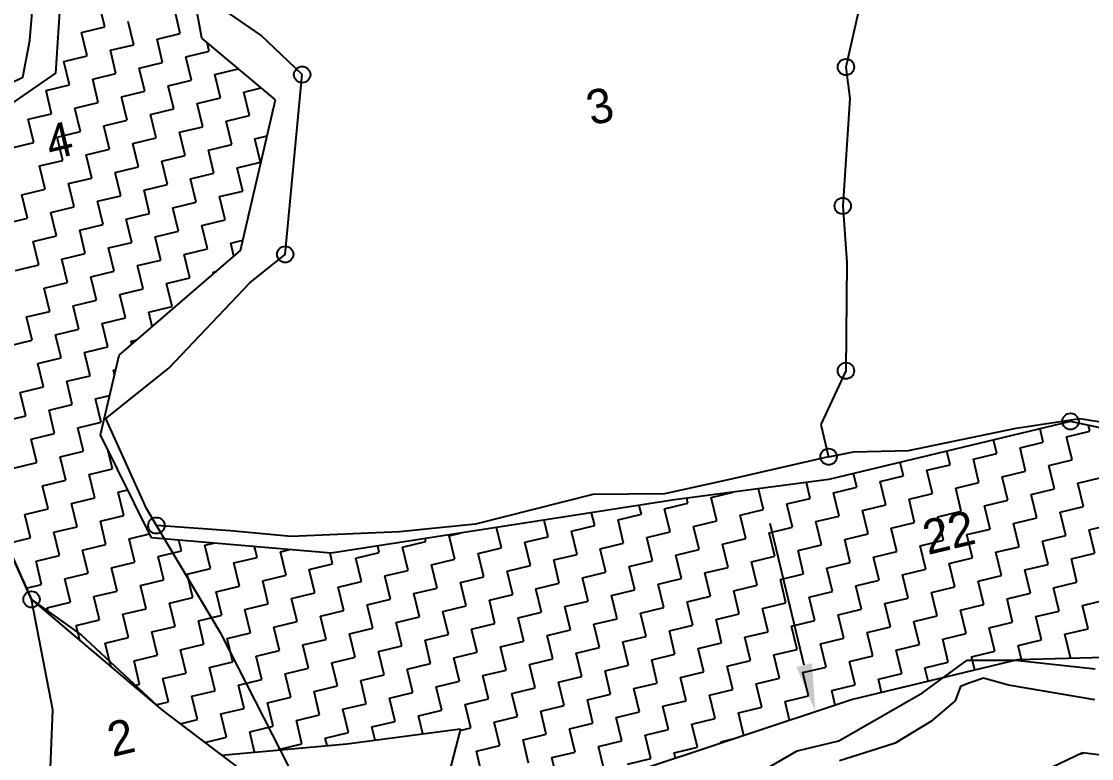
# Model space of a CAD drawing. Header units: metres. Extents: x 330019 to 331879, y 1797834 to 1801443.
# Drawn here: x 330337 to 330959, y 1799653 to 1800082 of the extents above; entities that cross this region are included whole.
import ezdxf
from ezdxf.enums import TextEntityAlignment as Align

# ---------------------------------------------------------------- set-up
doc = ezdxf.new("R2010")
doc.units = ezdxf.units.M
doc.header["$MEASUREMENT"] = 0
for name, color, linetype in [('POLY_HATCH', 12, 'Continuous'), ('POLY_PARCEL', 6, 'Continuous'), ('POLY_WATER', 4, 'Continuous'), ('SYM_ARROW', 1, 'Continuous'), ('TEXT_PARCEL', 7, 'Continuous')]:
    doc.layers.add(name, color=color, linetype=linetype)
doc.styles.add('TEXT_MAP', font='', dxfattribs={"height": 0.25})
doc.styles.get('TEXT_MAP').set_extended_font_data('Kruti Dev 050')

msp = doc.modelspace()

# ---------------------------------------------------------------- linework, layer by layer
for centre in [(330816.59, 1800055.84), (330500.37, 1800051.42), (330814.73, 1799975.03), (330490.5, 1799946.86), (330816.59, 1799879.1), (330947.16, 1799849.63), (330806.52, 1799829.09), (330415.62, 1799789.1), (330342.98, 1799746.12)]:
    msp.add_circle(centre, 4.75)
at = {"layer": 'POLY_HATCH'}
for p, q in [((330442.11, 1800072.67), (330426.79, 1800156.6)), ((330359.33, 1800087.92), (330356.93, 1800052.19)), ((330484.87, 1800036.71), (330442.11, 1800072.67)), ((330356.93, 1800052.19), (330268.2, 1799991.29)), ((330464.53, 1799949.07), (330484.87, 1800036.71)), ((330393.88, 1799888.27), (330464.53, 1799949.07)), ((330257.99, 1799935.67), (330342.98, 1799746.12)), ((330383.12, 1799841.87), (330393.88, 1799888.27)), ((330947.16, 1799849.63), (330806.67, 1799815.83)), ((331016.55, 1799834.68), (330947.16, 1799849.63)), ((330412.81, 1799781.92), (330383.12, 1799841.87)), ((330806.67, 1799815.83), (330716.94, 1799803.98)), ((330716.94, 1799803.98), (330517.29, 1799772.99)), ((330517.29, 1799772.99), (330412.81, 1799781.92)), ((330342.98, 1799746.12), (330418.82, 1799681.76)), ((330819.88, 1799687.8), (330916.62, 1799711.07)), ((330916.62, 1799711.07), (331008.56, 1799713.72)), ((330686.76, 1799643.6), (330819.88, 1799687.8)), ((330418.82, 1799681.76), (330453.54, 1799655.42)), ((330526.39, 1799662.12), (330592.53, 1799670.73)), ((330592.53, 1799670.73), (330583.61, 1799636.94)), ((330453.54, 1799655.42), (330526.39, 1799662.12)), ((330954.04, 1799656.79), (330912.49, 1799637.06)), ((331014.3, 1799649.39), (330954.04, 1799656.79))]:
    msp.add_line(p, q, dxfattribs=at)
at = {"layer": 'POLY_HATCH', "linetype": 'Continuous'}
for p, q in [((330385.58, 1800079.13), (330382.32, 1800092.68)), ((330429.52, 1800075.35), (330426.25, 1800088.91)), ((330372.02, 1800075.86), (330385.58, 1800079.13)), ((330402.4, 1800068.83), (330399.14, 1800082.39)), ((330358.3, 1800072.56), (330358.47, 1800072.6)), ((330358.47, 1800072.6), (330358.34, 1800073.13)), ((330375.28, 1800062.31), (330372.02, 1800075.86)), ((330415.96, 1800072.09), (330429.52, 1800075.35)), ((330419.22, 1800058.53), (330415.96, 1800072.09)), ((330446.33, 1800065.06), (330445.11, 1800070.14)), ((330388.84, 1800065.57), (330402.4, 1800068.83)), ((330392.1, 1800052.01), (330388.84, 1800065.57)), ((330432.78, 1800061.79), (330446.33, 1800065.06)), ((330361.73, 1800059.04), (330375.28, 1800062.31)), ((330364.99, 1800045.49), (330361.73, 1800059.04)), ((330405.66, 1800055.27), (330419.22, 1800058.53)), ((330436.04, 1800048.24), (330432.78, 1800061.79)), ((330378.55, 1800048.75), (330392.1, 1800052.01)), ((330408.92, 1800041.71), (330405.66, 1800055.27)), ((330449.6, 1800051.5), (330463.15, 1800054.76)), ((330452.86, 1800037.94), (330449.6, 1800051.5)), ((330463.15, 1800054.76), (330463.09, 1800055.03)), ((330351.43, 1800042.23), (330364.99, 1800045.49)), ((330381.81, 1800035.19), (330378.55, 1800048.75)), ((330422.48, 1800044.98), (330436.04, 1800048.24)), ((330337.55, 1800038.89), (330337.87, 1800038.96)), ((330337.87, 1800038.96), (330337.84, 1800039.09)), ((330354.69, 1800028.67), (330351.43, 1800042.23)), ((330395.37, 1800038.45), (330408.92, 1800041.71)), ((330425.74, 1800031.42), (330422.48, 1800044.98)), ((330466.42, 1800041.2), (330476.61, 1800043.66)), ((330469.68, 1800027.64), (330466.42, 1800041.2)), ((330368.25, 1800031.93), (330381.81, 1800035.19)), ((330398.63, 1800024.89), (330395.37, 1800038.45)), ((330439.3, 1800034.68), (330452.86, 1800037.94)), ((330442.56, 1800021.12), (330439.3, 1800034.68)), ((330341.13, 1800025.41), (330354.69, 1800028.67)), ((330371.51, 1800018.37), (330368.25, 1800031.93)), ((330412.18, 1800028.16), (330425.74, 1800031.42)), ((330415.45, 1800014.6), (330412.18, 1800028.16)), ((330456.12, 1800024.38), (330469.68, 1800027.64)), ((330483.23, 1800030.91), (330483.54, 1800030.98)), ((330483.38, 1800030.3), (330483.23, 1800030.91)), ((330344.4, 1800011.85), (330341.13, 1800025.41)), ((330385.07, 1800021.63), (330398.63, 1800024.89)), ((330388.33, 1800008.08), (330385.07, 1800021.63)), ((330429, 1800017.86), (330442.56, 1800021.12)), ((330459.38, 1800010.83), (330456.12, 1800024.38)), ((330357.95, 1800015.11), (330371.51, 1800018.37)), ((330361.22, 1800001.55), (330357.95, 1800015.11)), ((330401.89, 1800011.34), (330415.45, 1800014.6)), ((330432.27, 1800004.3), (330429, 1800017.86)), ((330472.94, 1800014.09), (330480.01, 1800015.79)), ((330476.2, 1800000.53), (330472.94, 1800014.09)), ((330330.84, 1800008.59), (330344.4, 1800011.85)), ((330374.77, 1800004.81), (330388.33, 1800008.08)), ((330405.15, 1799997.78), (330401.89, 1800011.34)), ((330445.82, 1800007.56), (330459.38, 1800010.83)), ((330378.03, 1799991.26), (330374.77, 1800004.81)), ((330418.71, 1800001.04), (330432.27, 1800004.3)), ((330449.08, 1799994.01), (330445.82, 1800007.56)), ((330347.66, 1799998.29), (330361.22, 1800001.55)), ((330350.92, 1799984.73), (330347.66, 1799998.29)), ((330391.59, 1799994.52), (330405.15, 1799997.78)), ((330421.97, 1799987.48), (330418.71, 1800001.04)), ((330462.64, 1799997.27), (330476.2, 1800000.53)), ((330465.9, 1799983.71), (330462.64, 1799997.27)), ((330364.48, 1799987.99), (330378.03, 1799991.26)), ((330394.85, 1799980.96), (330391.59, 1799994.52)), ((330435.53, 1799990.74), (330449.08, 1799994.01)), ((330438.79, 1799977.19), (330435.53, 1799990.74)), ((330337.36, 1799981.47), (330350.92, 1799984.73)), ((330367.74, 1799974.44), (330364.48, 1799987.99)), ((330408.41, 1799984.22), (330421.97, 1799987.48)), ((330411.67, 1799970.66), (330408.41, 1799984.22)), ((330452.35, 1799980.45), (330465.9, 1799983.71)), ((330340.62, 1799967.91), (330337.36, 1799981.47)), ((330381.3, 1799977.7), (330394.85, 1799980.96)), ((330384.56, 1799964.14), (330381.3, 1799977.7)), ((330425.23, 1799973.93), (330438.79, 1799977.19)), ((330455.61, 1799966.89), (330452.35, 1799980.45)), ((330354.18, 1799971.18), (330367.74, 1799974.44)), ((330357.44, 1799957.62), (330354.18, 1799971.18)), ((330398.12, 1799967.4), (330411.67, 1799970.66)), ((330428.49, 1799960.37), (330425.23, 1799973.93)), ((330327.07, 1799964.65), (330340.62, 1799967.91)), ((330401.38, 1799953.84), (330398.12, 1799967.4)), ((330442.05, 1799963.63), (330455.61, 1799966.89)), ((330469.17, 1799970.15), (330469.44, 1799970.22)), ((330469.3, 1799969.61), (330469.17, 1799970.15)), ((330371, 1799960.88), (330384.56, 1799964.14)), ((330374.26, 1799947.32), (330371, 1799960.88)), ((330414.93, 1799957.11), (330428.49, 1799960.37)), ((330445.31, 1799950.07), (330442.05, 1799963.63)), ((330343.88, 1799954.36), (330357.44, 1799957.62)), ((330347.15, 1799940.8), (330343.88, 1799954.36)), ((330387.82, 1799950.58), (330401.38, 1799953.84)), ((330418.2, 1799943.55), (330414.93, 1799957.11)), ((330458.87, 1799953.33), (330465.91, 1799955.03)), ((330460.69, 1799945.77), (330458.87, 1799953.33)), ((330360.7, 1799944.06), (330374.26, 1799947.32)), ((330391.08, 1799937.03), (330387.82, 1799950.58)), ((330431.75, 1799946.81), (330445.31, 1799950.07)), ((330435.02, 1799933.25), (330431.75, 1799946.81)), ((330333.59, 1799937.54), (330347.15, 1799940.8)), ((330363.97, 1799930.5), (330360.7, 1799944.06)), ((330404.64, 1799940.29), (330418.2, 1799943.55)), ((330407.9, 1799926.73), (330404.64, 1799940.29)), ((330377.52, 1799933.76), (330391.08, 1799937.03)), ((330380.79, 1799920.21), (330377.52, 1799933.76)), ((330421.46, 1799929.99), (330435.02, 1799933.25)), ((330448.57, 1799936.51), (330450.47, 1799936.97)), ((330448.81, 1799935.54), (330448.57, 1799936.51)), ((330350.41, 1799927.24), (330363.97, 1799930.5)), ((330353.67, 1799913.68), (330350.41, 1799927.24)), ((330424.72, 1799916.43), (330421.46, 1799929.99)), ((330394.34, 1799923.47), (330407.9, 1799926.73)), ((330397.6, 1799909.91), (330394.34, 1799923.47)), ((330367.23, 1799916.94), (330380.79, 1799920.21)), ((330370.49, 1799903.39), (330367.23, 1799916.94)), ((330411.16, 1799913.17), (330424.72, 1799916.43)), ((330340.11, 1799910.42), (330353.67, 1799913.68)), ((330343.37, 1799896.86), (330340.11, 1799910.42)), ((330384.05, 1799906.65), (330397.6, 1799909.91)), ((330413.16, 1799904.86), (330411.16, 1799913.17)), ((330356.93, 1799900.12), (330370.49, 1799903.39)), ((330387.31, 1799893.09), (330384.05, 1799906.65)), ((330329.82, 1799893.6), (330343.37, 1799896.86)), ((330360.19, 1799886.57), (330356.93, 1799900.12)), ((330400.87, 1799896.35), (330404.21, 1799897.16)), ((330401.28, 1799894.63), (330400.87, 1799896.35)), ((330373.75, 1799889.83), (330387.31, 1799893.09)), ((330377.01, 1799876.27), (330373.75, 1799889.83)), ((330346.64, 1799883.31), (330360.19, 1799886.57)), ((330349.9, 1799869.75), (330346.64, 1799883.31)), ((330390.57, 1799879.53), (330391.93, 1799879.86)), ((330391.22, 1799876.81), (330390.57, 1799879.53)), ((330363.45, 1799873.01), (330377.01, 1799876.27)), ((330366.72, 1799859.45), (330363.45, 1799873.01)), ((330336.34, 1799866.49), (330349.9, 1799869.75)), ((330339.6, 1799852.93), (330336.34, 1799866.49)), ((330380.27, 1799862.71), (330388.41, 1799864.67)), ((330353.16, 1799856.19), (330366.72, 1799859.45)), ((330383.54, 1799849.16), (330380.27, 1799862.71)), ((330326.04, 1799849.67), (330339.6, 1799852.93)), ((330356.42, 1799842.63), (330353.16, 1799856.19)), ((330369.98, 1799845.89), (330383.54, 1799849.16)), ((330958.46, 1799844.04), (330957.66, 1799847.37)), ((330342.86, 1799839.37), (330356.42, 1799842.63)), ((330373.24, 1799832.34), (330369.98, 1799845.89)), ((330931.34, 1799837.52), (330929.46, 1799845.37)), ((330944.9, 1799840.78), (330958.46, 1799844.04)), ((330948.16, 1799827.22), (330944.9, 1799840.78)), ((330346.12, 1799825.81), (330342.86, 1799839.37)), ((330904.23, 1799831), (330902.34, 1799838.85)), ((330917.79, 1799834.26), (330931.34, 1799837.52)), ((330921.05, 1799820.7), (330917.79, 1799834.26)), ((330359.68, 1799829.07), (330373.24, 1799832.34)), ((330362.94, 1799815.52), (330359.68, 1799829.07)), ((330390.06, 1799822.04), (330387.34, 1799833.35)), ((330877.11, 1799824.47), (330875.23, 1799832.32)), ((330890.67, 1799827.73), (330904.23, 1799831)), ((330893.93, 1799814.18), (330890.67, 1799827.73)), ((330332.57, 1799822.55), (330346.12, 1799825.81)), ((330376.5, 1799818.78), (330390.06, 1799822.04)), ((330850, 1799817.95), (330848.11, 1799825.8)), ((330863.56, 1799821.21), (330877.11, 1799824.47)), ((330866.82, 1799807.65), (330863.56, 1799821.21)), ((330934.61, 1799823.96), (330948.16, 1799827.22)), ((330937.87, 1799810.4), (330934.61, 1799823.96)), ((330349.39, 1799812.26), (330362.94, 1799815.52)), ((330379.76, 1799805.22), (330376.5, 1799818.78)), ((330822.88, 1799811.43), (330820.99, 1799819.28)), ((330836.44, 1799814.69), (330850, 1799817.95)), ((330907.49, 1799817.44), (330921.05, 1799820.7)), ((330910.75, 1799803.88), (330907.49, 1799817.44)), ((330951.43, 1799813.67), (330964.98, 1799816.93)), ((330352.65, 1799798.7), (330349.39, 1799812.26)), ((330393.32, 1799808.48), (330398.98, 1799809.84)), ((330768.65, 1799798.38), (330765.75, 1799810.43)), ((330795.77, 1799804.9), (330793.56, 1799814.1)), ((330809.33, 1799808.16), (330822.88, 1799811.43)), ((330839.7, 1799801.13), (330836.44, 1799814.69)), ((330880.38, 1799810.91), (330893.93, 1799814.18)), ((330883.64, 1799797.36), (330880.38, 1799810.91)), ((330924.31, 1799807.14), (330937.87, 1799810.4)), ((330954.69, 1799800.11), (330951.43, 1799813.67)), ((330366.2, 1799801.96), (330379.76, 1799805.22)), ((330396.58, 1799794.92), (330393.32, 1799808.48)), ((330724.72, 1799802.15), (330724.05, 1799804.92)), ((330738.27, 1799805.41), (330751.01, 1799808.48)), ((330741.54, 1799791.86), (330738.27, 1799805.41)), ((330782.21, 1799801.64), (330795.77, 1799804.9)), ((330812.59, 1799794.61), (330809.33, 1799808.16)), ((330853.26, 1799804.39), (330866.82, 1799807.65)), ((330856.52, 1799790.83), (330853.26, 1799804.39)), ((330897.19, 1799800.62), (330910.75, 1799803.88)), ((330927.57, 1799793.58), (330924.31, 1799807.14)), ((330339.09, 1799795.44), (330352.65, 1799798.7)), ((330369.47, 1799788.4), (330366.2, 1799801.96)), ((330670.49, 1799789.11), (330668.71, 1799796.49)), ((330697.6, 1799795.63), (330696.36, 1799800.78)), ((330711.16, 1799798.89), (330724.72, 1799802.15)), ((330714.42, 1799785.33), (330711.16, 1799798.89)), ((330755.09, 1799795.12), (330768.65, 1799798.38)), ((330785.47, 1799788.08), (330782.21, 1799801.64)), ((330826.14, 1799797.87), (330839.7, 1799801.13)), ((330829.41, 1799784.31), (330826.14, 1799797.87)), ((330870.08, 1799794.1), (330883.64, 1799797.36)), ((330900.46, 1799787.06), (330897.19, 1799800.62)), ((330941.13, 1799796.85), (330954.69, 1799800.11)), ((330944.39, 1799783.29), (330941.13, 1799796.85)), ((330342.35, 1799781.88), (330339.09, 1799795.44)), ((330383.02, 1799791.66), (330396.58, 1799794.92)), ((330386.29, 1799778.11), (330383.02, 1799791.66)), ((330643.37, 1799782.58), (330641.06, 1799792.2)), ((330684.04, 1799792.37), (330697.6, 1799795.63)), ((330687.31, 1799778.81), (330684.04, 1799792.37)), ((330727.98, 1799788.59), (330741.54, 1799791.86)), ((330758.36, 1799781.56), (330755.09, 1799795.12)), ((330799.03, 1799791.35), (330812.59, 1799794.61)), ((330802.29, 1799777.79), (330799.03, 1799791.35)), ((330842.96, 1799787.57), (330856.52, 1799790.83)), ((330873.34, 1799780.54), (330870.08, 1799794.1)), ((330914.01, 1799790.32), (330927.57, 1799793.58)), ((330917.28, 1799776.76), (330914.01, 1799790.32)), ((330355.91, 1799785.14), (330369.47, 1799788.4)), ((330359.17, 1799771.58), (330355.91, 1799785.14)), ((330399.84, 1799781.37), (330411.67, 1799784.21)), ((330585.88, 1799783.09), (330592.18, 1799784.61)), ((330616.26, 1799776.06), (330613.41, 1799787.91)), ((330656.93, 1799785.84), (330670.49, 1799789.11)), ((330660.19, 1799772.29), (330656.93, 1799785.84)), ((330700.86, 1799782.07), (330714.42, 1799785.33)), ((330731.24, 1799775.04), (330727.98, 1799788.59)), ((330771.91, 1799784.82), (330785.47, 1799788.08)), ((330775.18, 1799771.26), (330771.91, 1799784.82)), ((330815.85, 1799781.05), (330829.41, 1799784.31)), ((330846.23, 1799774.01), (330842.96, 1799787.57)), ((330886.9, 1799783.8), (330900.46, 1799787.06)), ((330890.16, 1799770.24), (330886.9, 1799783.8)), ((330957.95, 1799786.55), (330971.51, 1799789.81)), ((330961.21, 1799772.99), (330957.95, 1799786.55)), ((330328.79, 1799778.62), (330342.35, 1799781.88)), ((330372.73, 1799774.84), (330386.29, 1799778.11)), ((330403.1, 1799767.81), (330399.84, 1799781.37)), ((330430.22, 1799774.33), (330428.72, 1799780.56)), ((330443.78, 1799777.59), (330448.93, 1799778.83)), ((330447.04, 1799764.04), (330443.78, 1799777.59)), ((330558.76, 1799776.57), (330572.32, 1799779.83)), ((330572.32, 1799779.83), (330571.93, 1799781.47)), ((330589.14, 1799769.54), (330585.88, 1799783.09)), ((330629.81, 1799779.32), (330643.37, 1799782.58)), ((330633.07, 1799765.76), (330629.81, 1799779.32)), ((330673.75, 1799775.55), (330687.31, 1799778.81)), ((330704.12, 1799768.51), (330700.86, 1799782.07)), ((330744.8, 1799778.3), (330758.36, 1799781.56)), ((330748.06, 1799764.74), (330744.8, 1799778.3)), ((330788.73, 1799774.53), (330802.29, 1799777.79)), ((330819.11, 1799767.49), (330815.85, 1799781.05)), ((330859.78, 1799777.28), (330873.34, 1799780.54)), ((330930.83, 1799780.03), (330944.39, 1799783.29)), ((330934.09, 1799766.47), (330930.83, 1799780.03)), ((330345.61, 1799768.32), (330359.17, 1799771.58)), ((330375.99, 1799761.29), (330372.73, 1799774.84)), ((330416.66, 1799771.07), (330430.22, 1799774.33)), ((330474.15, 1799770.56), (330472.65, 1799776.8)), ((330487.71, 1799773.82), (330492.91, 1799775.07)), ((330490.97, 1799760.26), (330487.71, 1799773.82)), ((330518.09, 1799766.79), (330516.58, 1799773.05)), ((330531.65, 1799770.05), (330545.21, 1799773.31)), ((330545.21, 1799773.31), (330544.28, 1799777.17)), ((330562.02, 1799763.01), (330558.76, 1799776.57)), ((330602.7, 1799772.8), (330616.26, 1799776.06)), ((330605.96, 1799759.24), (330602.7, 1799772.8)), ((330646.63, 1799769.03), (330660.19, 1799772.29)), ((330677.01, 1799761.99), (330673.75, 1799775.55)), ((330717.68, 1799771.78), (330731.24, 1799775.04)), ((330720.94, 1799758.22), (330717.68, 1799771.78)), ((330791.99, 1799760.97), (330788.73, 1799774.53)), ((330832.67, 1799770.75), (330846.23, 1799774.01)), ((330863.04, 1799763.72), (330859.78, 1799777.28)), ((330903.72, 1799773.5), (330917.28, 1799776.76)), ((330906.98, 1799759.95), (330903.72, 1799773.5)), ((330947.65, 1799769.73), (330961.21, 1799772.99)), ((330348.87, 1799754.76), (330345.61, 1799768.32)), ((330389.55, 1799764.55), (330403.1, 1799767.81)), ((330419.92, 1799757.51), (330416.66, 1799771.07)), ((330460.6, 1799767.3), (330474.15, 1799770.56)), ((330463.86, 1799753.74), (330460.6, 1799767.3)), ((330504.53, 1799763.52), (330518.09, 1799766.79)), ((330534.91, 1799756.49), (330531.65, 1799770.05)), ((330575.58, 1799766.28), (330589.14, 1799769.54)), ((330578.84, 1799752.72), (330575.58, 1799766.28)), ((330619.52, 1799762.5), (330633.07, 1799765.76)), ((330649.89, 1799755.47), (330646.63, 1799769.03)), ((330690.57, 1799765.25), (330704.12, 1799768.51)), ((330693.83, 1799751.69), (330690.57, 1799765.25)), ((330761.62, 1799768), (330775.18, 1799771.26)), ((330764.88, 1799754.45), (330761.62, 1799768)), ((330805.55, 1799764.23), (330819.11, 1799767.49)), ((330835.93, 1799757.2), (330832.67, 1799770.75)), ((330876.6, 1799766.98), (330890.16, 1799770.24)), ((330879.86, 1799753.42), (330876.6, 1799766.98)), ((330920.54, 1799763.21), (330934.09, 1799766.47)), ((330950.91, 1799756.17), (330947.65, 1799769.73)), ((330362.43, 1799758.02), (330375.99, 1799761.29)), ((330392.81, 1799750.99), (330389.55, 1799764.55)), ((330433.48, 1799760.77), (330447.04, 1799764.04)), ((330436.74, 1799747.22), (330433.48, 1799760.77)), ((330477.42, 1799757), (330490.97, 1799760.26)), ((330507.79, 1799749.97), (330504.53, 1799763.52)), ((330548.47, 1799759.75), (330562.02, 1799763.01)), ((330551.73, 1799746.19), (330548.47, 1799759.75)), ((330592.4, 1799755.98), (330605.96, 1799759.24)), ((330622.78, 1799748.94), (330619.52, 1799762.5)), ((330663.45, 1799758.73), (330677.01, 1799761.99)), ((330734.5, 1799761.48), (330748.06, 1799764.74)), ((330737.76, 1799747.92), (330734.5, 1799761.48)), ((330778.44, 1799757.71), (330791.99, 1799760.97)), ((330808.81, 1799750.67), (330805.55, 1799764.23)), ((330849.49, 1799760.46), (330863.04, 1799763.72)), ((330852.75, 1799746.9), (330849.49, 1799760.46)), ((330893.42, 1799756.68), (330906.98, 1799759.95)), ((330923.8, 1799749.65), (330920.54, 1799763.21)), ((330340.05, 1799752.64), (330348.87, 1799754.76)), ((330365.69, 1799744.47), (330362.43, 1799758.02)), ((330406.37, 1799754.25), (330419.92, 1799757.51)), ((330409.63, 1799740.69), (330406.37, 1799754.25)), ((330450.3, 1799750.48), (330463.86, 1799753.74)), ((330480.68, 1799743.44), (330477.42, 1799757)), ((330521.35, 1799753.23), (330534.91, 1799756.49)), ((330524.61, 1799739.67), (330521.35, 1799753.23)), ((330565.29, 1799749.46), (330578.84, 1799752.72)), ((330595.66, 1799742.42), (330592.4, 1799755.98)), ((330636.34, 1799752.21), (330649.89, 1799755.47)), ((330666.71, 1799745.17), (330663.45, 1799758.73)), ((330707.39, 1799754.96), (330720.94, 1799758.22)), ((330710.65, 1799741.4), (330707.39, 1799754.96)), ((330751.32, 1799751.18), (330764.88, 1799754.45)), ((330781.7, 1799744.15), (330778.44, 1799757.71)), ((330822.37, 1799753.93), (330835.93, 1799757.2)), ((330825.63, 1799740.38), (330822.37, 1799753.93)), ((330866.31, 1799750.16), (330879.86, 1799753.42)), ((330896.68, 1799743.13), (330893.42, 1799756.68)), ((330937.36, 1799752.91), (330950.91, 1799756.17)), ((330940.62, 1799739.35), (330937.36, 1799752.91)), ((330379.25, 1799747.73), (330392.81, 1799750.99)), ((330382.51, 1799734.17), (330379.25, 1799747.73)), ((330423.19, 1799743.96), (330436.74, 1799747.22)), ((330453.56, 1799736.92), (330450.3, 1799750.48)), ((330494.24, 1799746.71), (330507.79, 1799749.97)), ((330497.5, 1799733.15), (330494.24, 1799746.71)), ((330568.55, 1799735.9), (330565.29, 1799749.46)), ((330609.22, 1799745.68), (330622.78, 1799748.94)), ((330639.6, 1799738.65), (330636.34, 1799752.21)), ((330680.27, 1799748.43), (330693.83, 1799751.69)), ((330683.53, 1799734.88), (330680.27, 1799748.43)), ((330724.21, 1799744.66), (330737.76, 1799747.92)), ((330754.58, 1799737.63), (330751.32, 1799751.18)), ((330795.26, 1799747.41), (330808.81, 1799750.67)), ((330798.52, 1799733.85), (330795.26, 1799747.41)), ((330839.19, 1799743.64), (330852.75, 1799746.9)), ((330869.57, 1799736.6), (330866.31, 1799750.16)), ((330910.24, 1799746.39), (330923.8, 1799749.65)), ((330352.14, 1799741.21), (330365.69, 1799744.47)), ((330353, 1799737.61), (330352.14, 1799741.21)), ((330396.07, 1799737.43), (330409.63, 1799740.69)), ((330426.45, 1799730.4), (330423.19, 1799743.96)), ((330467.12, 1799740.18), (330480.68, 1799743.44)), ((330538.17, 1799742.93), (330551.73, 1799746.19)), ((330541.43, 1799729.37), (330538.17, 1799742.93)), ((330582.11, 1799739.16), (330595.66, 1799742.42)), ((330612.48, 1799732.13), (330609.22, 1799745.68)), ((330653.16, 1799741.91), (330666.71, 1799745.17)), ((330656.42, 1799728.35), (330653.16, 1799741.91)), ((330697.09, 1799738.14), (330710.65, 1799741.4)), ((330727.47, 1799731.1), (330724.21, 1799744.66)), ((330768.14, 1799740.89), (330781.7, 1799744.15)), ((330771.4, 1799727.33), (330768.14, 1799740.89)), ((330812.08, 1799737.11), (330825.63, 1799740.38)), ((330842.45, 1799730.08), (330839.19, 1799743.64)), ((330883.13, 1799739.86), (330896.68, 1799743.13)), ((330913.5, 1799732.83), (330910.24, 1799746.39)), ((330954.18, 1799742.61), (330967.73, 1799745.88)), ((330957.44, 1799729.06), (330954.18, 1799742.61)), ((330368.95, 1799730.91), (330382.51, 1799734.17)), ((330399.33, 1799723.87), (330396.07, 1799737.43)), ((330440.01, 1799733.66), (330453.56, 1799736.92)), ((330470.38, 1799726.62), (330467.12, 1799740.18)), ((330511.06, 1799736.41), (330524.61, 1799739.67)), ((330514.32, 1799722.85), (330511.06, 1799736.41)), ((330554.99, 1799732.64), (330568.55, 1799735.9)), ((330585.37, 1799725.6), (330582.11, 1799739.16)), ((330626.04, 1799735.39), (330639.6, 1799738.65)), ((330629.3, 1799721.83), (330626.04, 1799735.39)), ((330669.97, 1799731.61), (330683.53, 1799734.88)), ((330700.35, 1799724.58), (330697.09, 1799738.14)), ((330741.03, 1799734.36), (330754.58, 1799737.63)), ((330744.29, 1799720.81), (330741.03, 1799734.36)), ((330815.34, 1799723.56), (330812.08, 1799737.11)), ((330856.01, 1799733.34), (330869.57, 1799736.6)), ((330886.39, 1799726.31), (330883.13, 1799739.86)), ((330927.06, 1799736.09), (330940.62, 1799739.35)), ((330930.32, 1799722.53), (330927.06, 1799736.09)), ((330371.02, 1799722.32), (330368.95, 1799730.91)), ((330412.89, 1799727.14), (330426.45, 1799730.4)), ((330443.27, 1799720.1), (330440.01, 1799733.66)), ((330483.94, 1799729.89), (330497.5, 1799733.15)), ((330487.2, 1799716.33), (330483.94, 1799729.89)), ((330527.87, 1799726.11), (330541.43, 1799729.37)), ((330558.25, 1799719.08), (330554.99, 1799732.64)), ((330598.92, 1799728.86), (330612.48, 1799732.13)), ((330602.19, 1799715.31), (330598.92, 1799728.86)), ((330642.86, 1799725.09), (330656.42, 1799728.35)), ((330673.24, 1799718.06), (330669.97, 1799731.61)), ((330713.91, 1799727.84), (330727.47, 1799731.1)), ((330717.17, 1799714.28), (330713.91, 1799727.84)), ((330784.96, 1799730.59), (330798.52, 1799733.85)), ((330788.22, 1799717.03), (330784.96, 1799730.59)), ((330828.89, 1799726.82), (330842.45, 1799730.08)), ((330859.27, 1799719.78), (330856.01, 1799733.34)), ((330899.94, 1799729.57), (330913.5, 1799732.83)), ((330903.21, 1799716.01), (330899.94, 1799729.57)), ((330943.88, 1799725.8), (330957.44, 1799729.06)), ((330385.77, 1799720.61), (330399.33, 1799723.87)), ((330416.15, 1799713.58), (330412.89, 1799727.14)), ((330456.82, 1799723.36), (330470.38, 1799726.62)), ((330460.09, 1799709.81), (330456.82, 1799723.36)), ((330500.76, 1799719.59), (330514.32, 1799722.85)), ((330531.14, 1799712.56), (330527.87, 1799726.11)), ((330571.81, 1799722.34), (330585.37, 1799725.6)), ((330575.07, 1799708.78), (330571.81, 1799722.34)), ((330615.74, 1799718.57), (330629.3, 1799721.83)), ((330646.12, 1799711.53), (330642.86, 1799725.09)), ((330686.79, 1799721.32), (330700.35, 1799724.58)), ((330757.84, 1799724.07), (330771.4, 1799727.33)), ((330761.11, 1799710.51), (330757.84, 1799724.07)), ((330801.78, 1799720.3), (330815.34, 1799723.56)), ((330832.16, 1799713.26), (330828.89, 1799726.82)), ((330872.83, 1799723.05), (330886.39, 1799726.31)), ((330876.09, 1799709.49), (330872.83, 1799723.05)), ((330916.76, 1799719.27), (330930.32, 1799722.53)), ((330947.14, 1799712.24), (330943.88, 1799725.8)), ((330389.04, 1799707.06), (330385.77, 1799720.61)), ((330429.71, 1799716.84), (330443.27, 1799720.1)), ((330432.97, 1799703.28), (330429.71, 1799716.84)), ((330473.64, 1799713.07), (330487.2, 1799716.33)), ((330504.02, 1799706.03), (330500.76, 1799719.59)), ((330544.69, 1799715.82), (330558.25, 1799719.08)), ((330547.96, 1799702.26), (330544.69, 1799715.82)), ((330588.63, 1799712.04), (330602.19, 1799715.31)), ((330619.01, 1799705.01), (330615.74, 1799718.57)), ((330659.68, 1799714.79), (330673.24, 1799718.06)), ((330690.06, 1799707.76), (330686.79, 1799721.32)), ((330730.73, 1799717.54), (330744.29, 1799720.81)), ((330733.99, 1799703.99), (330730.73, 1799717.54)), ((330774.66, 1799713.77), (330788.22, 1799717.03)), ((330805.04, 1799706.74), (330801.78, 1799720.3)), ((330845.71, 1799716.52), (330859.27, 1799719.78)), ((330848.98, 1799702.96), (330845.71, 1799716.52)), ((330889.65, 1799712.75), (330903.21, 1799716.01)), ((330918.72, 1799711.13), (330916.76, 1799719.27)), ((330402.59, 1799710.32), (330416.15, 1799713.58)), ((330405.86, 1799696.76), (330402.59, 1799710.32)), ((330446.53, 1799706.54), (330460.09, 1799709.81)), ((330476.91, 1799699.51), (330473.64, 1799713.07)), ((330517.58, 1799709.29), (330531.14, 1799712.56)), ((330520.84, 1799695.74), (330517.58, 1799709.29)), ((330591.89, 1799698.49), (330588.63, 1799712.04)), ((330632.56, 1799708.27), (330646.12, 1799711.53)), ((330662.94, 1799701.24), (330659.68, 1799714.79)), ((330703.61, 1799711.02), (330717.17, 1799714.28)), ((330706.88, 1799697.46), (330703.61, 1799711.02)), ((330747.55, 1799707.25), (330761.11, 1799710.51)), ((330777.93, 1799700.21), (330774.66, 1799713.77)), ((330818.6, 1799710), (330832.16, 1799713.26)), ((330821.86, 1799696.44), (330818.6, 1799710)), ((330862.53, 1799706.23), (330876.09, 1799709.49)), ((330891.51, 1799705.03), (330889.65, 1799712.75)), ((330945.77, 1799711.91), (330947.14, 1799712.24)), ((330389.02, 1799707.05), (330389.04, 1799707.06)), ((330419.41, 1799700.02), (330432.97, 1799703.28)), ((330449.79, 1799692.99), (330446.53, 1799706.54)), ((330490.46, 1799702.77), (330504.02, 1799706.03)), ((330561.51, 1799705.52), (330575.07, 1799708.78)), ((330564.77, 1799691.96), (330561.51, 1799705.52)), ((330605.45, 1799701.75), (330619.01, 1799705.01)), ((330635.82, 1799694.71), (330632.56, 1799708.27)), ((330676.5, 1799704.5), (330690.06, 1799707.76)), ((330679.76, 1799690.94), (330676.5, 1799704.5)), ((330720.43, 1799700.73), (330733.99, 1799703.99)), ((330750.81, 1799693.69), (330747.55, 1799707.25)), ((330791.48, 1799703.48), (330805.04, 1799706.74)), ((330794.74, 1799689.92), (330791.48, 1799703.48)), ((330835.42, 1799699.7), (330848.98, 1799702.96)), ((330864.39, 1799698.5), (330862.53, 1799706.23)), ((330402.19, 1799695.88), (330405.86, 1799696.76)), ((330422.67, 1799686.46), (330419.41, 1799700.02)), ((330463.35, 1799696.25), (330476.91, 1799699.51)), ((330493.72, 1799689.21), (330490.46, 1799702.77)), ((330534.4, 1799699), (330547.96, 1799702.26)), ((330537.66, 1799685.44), (330534.4, 1799699)), ((330578.33, 1799695.23), (330591.89, 1799698.49)), ((330608.71, 1799688.19), (330605.45, 1799701.75)), ((330649.38, 1799697.98), (330662.94, 1799701.24)), ((330652.64, 1799684.42), (330649.38, 1799697.98)), ((330693.32, 1799694.2), (330706.88, 1799697.46)), ((330723.69, 1799687.17), (330720.43, 1799700.73)), ((330764.37, 1799696.95), (330777.93, 1799700.21)), ((330767.63, 1799683.39), (330764.37, 1799696.95)), ((330837.28, 1799691.98), (330835.42, 1799699.7)), ((330436.23, 1799689.72), (330449.79, 1799692.99)), ((330466.61, 1799682.69), (330463.35, 1799696.25)), ((330507.28, 1799692.47), (330520.84, 1799695.74)), ((330510.54, 1799678.92), (330507.28, 1799692.47)), ((330551.22, 1799688.7), (330564.77, 1799691.96)), ((330581.59, 1799681.67), (330578.33, 1799695.23)), ((330622.27, 1799691.45), (330635.82, 1799694.71)), ((330625.53, 1799677.89), (330622.27, 1799691.45)), ((330666.2, 1799687.68), (330679.76, 1799690.94)), ((330696.58, 1799680.64), (330693.32, 1799694.2)), ((330737.25, 1799690.43), (330750.81, 1799693.69)), ((330740.51, 1799676.87), (330737.25, 1799690.43)), ((330808.3, 1799693.18), (330821.86, 1799696.44)), ((330810.36, 1799684.63), (330808.3, 1799693.18)), ((330415.36, 1799684.7), (330422.67, 1799686.46)), ((330439.49, 1799676.17), (330436.23, 1799689.72)), ((330480.17, 1799685.95), (330493.72, 1799689.21)), ((330483.43, 1799672.39), (330480.17, 1799685.95)), ((330524.1, 1799682.18), (330537.66, 1799685.44)), ((330554.48, 1799675.14), (330551.22, 1799688.7)), ((330595.15, 1799684.93), (330608.71, 1799688.19)), ((330598.41, 1799671.37), (330595.15, 1799684.93)), ((330639.09, 1799681.16), (330652.64, 1799684.42)), ((330669.46, 1799674.12), (330666.2, 1799687.68)), ((330710.14, 1799683.91), (330723.69, 1799687.17)), ((330781.19, 1799686.66), (330794.74, 1799689.92)), ((330783.79, 1799675.82), (330781.19, 1799686.66)), ((330453.05, 1799679.43), (330466.61, 1799682.69)), ((330456.31, 1799665.87), (330453.05, 1799679.43)), ((330496.99, 1799675.66), (330510.54, 1799678.92)), ((330527.36, 1799668.62), (330524.1, 1799682.18)), ((330568.04, 1799678.41), (330581.59, 1799681.67)), ((330570.57, 1799667.87), (330568.04, 1799678.41)), ((330642.35, 1799667.6), (330639.09, 1799681.16)), ((330683.02, 1799677.38), (330696.58, 1799680.64)), ((330713.4, 1799670.35), (330710.14, 1799683.91)), ((330754.07, 1799680.13), (330767.63, 1799683.39)), ((330757.23, 1799667), (330754.07, 1799680.13)), ((330429.4, 1799673.74), (330439.49, 1799676.17)), ((330469.87, 1799669.13), (330483.43, 1799672.39)), ((330500.25, 1799662.1), (330496.99, 1799675.66)), ((330540.92, 1799671.88), (330554.48, 1799675.14)), ((330542.76, 1799664.25), (330540.92, 1799671.88)), ((330611.97, 1799674.63), (330625.53, 1799677.89)), ((330615.23, 1799661.08), (330611.97, 1799674.63)), ((330655.91, 1799670.86), (330669.46, 1799674.12)), ((330686.28, 1799663.83), (330683.02, 1799677.38)), ((330726.96, 1799673.61), (330740.51, 1799676.87)), ((330730.22, 1799660.05), (330726.96, 1799673.61)), ((330443.75, 1799662.85), (330456.31, 1799665.87)), ((330472.74, 1799657.18), (330469.87, 1799669.13)), ((330513.81, 1799665.36), (330527.36, 1799668.62)), ((330592.32, 1799669.9), (330598.41, 1799671.37)), ((330628.79, 1799664.34), (330642.35, 1799667.6)), ((330659.17, 1799657.3), (330655.91, 1799670.86)), ((330699.84, 1799667.09), (330713.4, 1799670.35)), ((330703.1, 1799653.53), (330699.84, 1799667.09)), ((330486.69, 1799658.84), (330500.25, 1799662.1)), ((330514.84, 1799661.06), (330513.81, 1799665.36)), ((330601.67, 1799657.81), (330615.23, 1799661.08)), ((330632.05, 1799650.78), (330628.79, 1799664.34)), ((330672.73, 1799660.56), (330686.28, 1799663.83)), ((330675.99, 1799647.01), (330672.73, 1799660.56)), ((330716.66, 1799656.79), (330730.22, 1799660.05)), ((330743.78, 1799663.31), (330752.35, 1799665.38)), ((330743.95, 1799662.59), (330743.78, 1799663.31)), ((330486.78, 1799658.48), (330486.69, 1799658.84)), ((330604.94, 1799644.26), (330601.67, 1799657.81)), ((330645.61, 1799654.04), (330659.17, 1799657.3)), ((330648.71, 1799641.15), (330645.61, 1799654.04)), ((330689.54, 1799650.27), (330703.1, 1799653.53)), ((330717.39, 1799653.77), (330716.66, 1799656.79)), ((330952.91, 1799656.25), (330954.77, 1799656.7))]:
    msp.add_line(p, q, dxfattribs=at)
at = {"layer": 'POLY_PARCEL'}
for p, q in [((330836.1, 1800142.55), (330816.59, 1800055.84)), ((330476.37, 1800074.36), (330428.75, 1800107.33)), ((330500.37, 1800051.42), (330476.37, 1800074.36)), ((330490.5, 1799946.86), (330500.37, 1800051.42)), ((330816.59, 1800055.84), (330818.85, 1800037.54)), ((330818.85, 1800037.54), (330814.73, 1799975.03)), ((330814.73, 1799975.03), (330817.17, 1799942.12)), ((330469.86, 1799930.27), (330490.5, 1799946.86)), ((330817.17, 1799942.12), (330816.59, 1799879.1)), ((330422.93, 1799880.7), (330469.86, 1799930.27)), ((330386.2, 1799851.36), (330422.93, 1799880.7)), ((330816.59, 1799879.1), (330802.01, 1799847.83)), ((330409.76, 1799798.93), (330386.2, 1799851.36)), ((330802.01, 1799847.83), (330806.52, 1799829.09)), ((330915.55, 1799845.82), (330952.56, 1799851.31)), ((330952.56, 1799851.31), (331032.31, 1799838.37)), ((330852.99, 1799832.82), (330915.55, 1799845.82)), ((330806.52, 1799829.09), (330748.15, 1799815.73)), ((330806.52, 1799829.09), (330821.03, 1799831.97)), ((330821.03, 1799831.97), (330852.99, 1799832.82)), ((330748.15, 1799815.73), (330711.12, 1799807.51)), ((330669.48, 1799807.06), (330601.07, 1799789.92)), ((330711.12, 1799807.51), (330669.48, 1799807.06)), ((330415.62, 1799789.1), (330409.76, 1799798.93)), ((330458.65, 1799785.94), (330415.62, 1799789.1)), ((330453.43, 1799725.63), (330415.62, 1799789.1)), ((330494.02, 1799782.62), (330458.65, 1799785.94)), ((330556.98, 1799785.46), (330494.02, 1799782.62)), ((330601.07, 1799789.92), (330556.98, 1799785.46)), ((330342.98, 1799746.12), (330372.1, 1799725.21)), ((330372.1, 1799725.21), (330418.82, 1799681.76)), ((330500.03, 1799634.32), (330453.43, 1799725.63)), ((330418.82, 1799681.76), (330474.91, 1799639.21))]:
    msp.add_line(p, q, dxfattribs=at)
at = {"layer": 'POLY_WATER'}
for p, q in [((330341.96, 1800071.28), (330348.15, 1800143.12)), ((330338.01, 1800049.91), (330341.96, 1800071.28)), ((330232.01, 1799999.45), (330338.01, 1800049.91)), ((330342.98, 1799746.12), (330257.99, 1799935.67)), ((330355.42, 1799681.79), (330342.98, 1799746.12)), ((330861.03, 1799691.73), (330887.09, 1799710.76)), ((330887.09, 1799710.76), (330915.19, 1799710.72)), ((330915.19, 1799710.72), (330961.52, 1799705.71)), ((330888.63, 1799697.58), (330883.19, 1799695.42)), ((330896.48, 1799700.32), (330888.63, 1799697.58)), ((330911.1, 1799696.18), (330896.48, 1799700.32)), ((330812.4, 1799663.88), (330861.03, 1799691.73)), ((330883.19, 1799695.42), (330880.1, 1799687.02)), ((330961.23, 1799687.69), (330911.1, 1799696.18)), ((330880.1, 1799687.02), (330865.94, 1799675.11)), ((330353.37, 1799633.64), (330355.42, 1799681.79)), ((330865.94, 1799675.11), (330845.15, 1799662.46)), ((330788.26, 1799658.07), (330812.4, 1799663.88)), ((330845.15, 1799662.46), (330834.88, 1799659.14)), ((330752.67, 1799637.6), (330788.26, 1799658.07)), ((330834.88, 1799659.14), (330812.74, 1799652.11))]:
    msp.add_line(p, q, dxfattribs=at)
at = {"layer": 'SYM_ARROW'}
msp.add_line((330792.3, 1799707.92), (330772.47, 1799790.34), dxfattribs=at)
msp.add_solid([(330796.82, 1799709.01), (330787.78, 1799706.83), (330798.82, 1799680.81)], dxfattribs=at)

# ---------------------------------------------------------------- texts
at = {"layer": 'TEXT_PARCEL', "style": 'TEXT_MAP'}
for s, p in [('3', (330673.45, 1800033.18)), ('4', (330359.03, 1800013.14)), ('22', (330876.28, 1799785.3)), ('2', (330394.91, 1799665.99))]:
    msp.add_text(s, height=20.08, rotation=13.52665, dxfattribs=at).set_placement(p, align=Align.MIDDLE)

doc.saveas('drawing.dxf')
